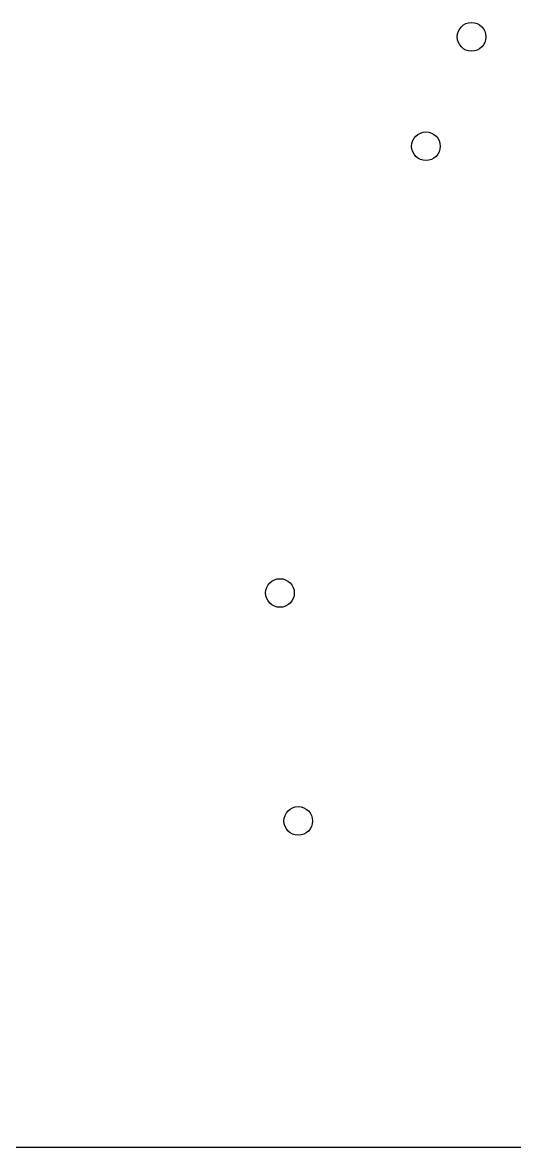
# Model space of a CAD drawing. Extents: x 10 to 287, y -200 to -10.
# Drawn here: x 111.73 to 118.58, y -141.2 to -125.53 of the extents above; entities that cross this region are included whole.
import ezdxf

# ---------------------------------------------------------------- set-up
doc = ezdxf.new("R2010")
doc.units = 0
doc.header["$MEASUREMENT"] = 0
doc.layers.add('BLACK', color=7, linetype='CONTINUOUS')

msp = doc.modelspace()

# ---------------------------------------------------------------- linework, layer by layer
at = {"layer": 'Black'}
msp.add_line((131.564, -141.201), (81.0255, -141.201), dxfattribs=at)
for centre in [(117.983, -125.73), (117.348, -127.254), (115.316, -133.477), (115.57, -136.652)]:
    msp.add_circle(centre, 0.1994, dxfattribs=at)

doc.saveas('drawing.dxf')
